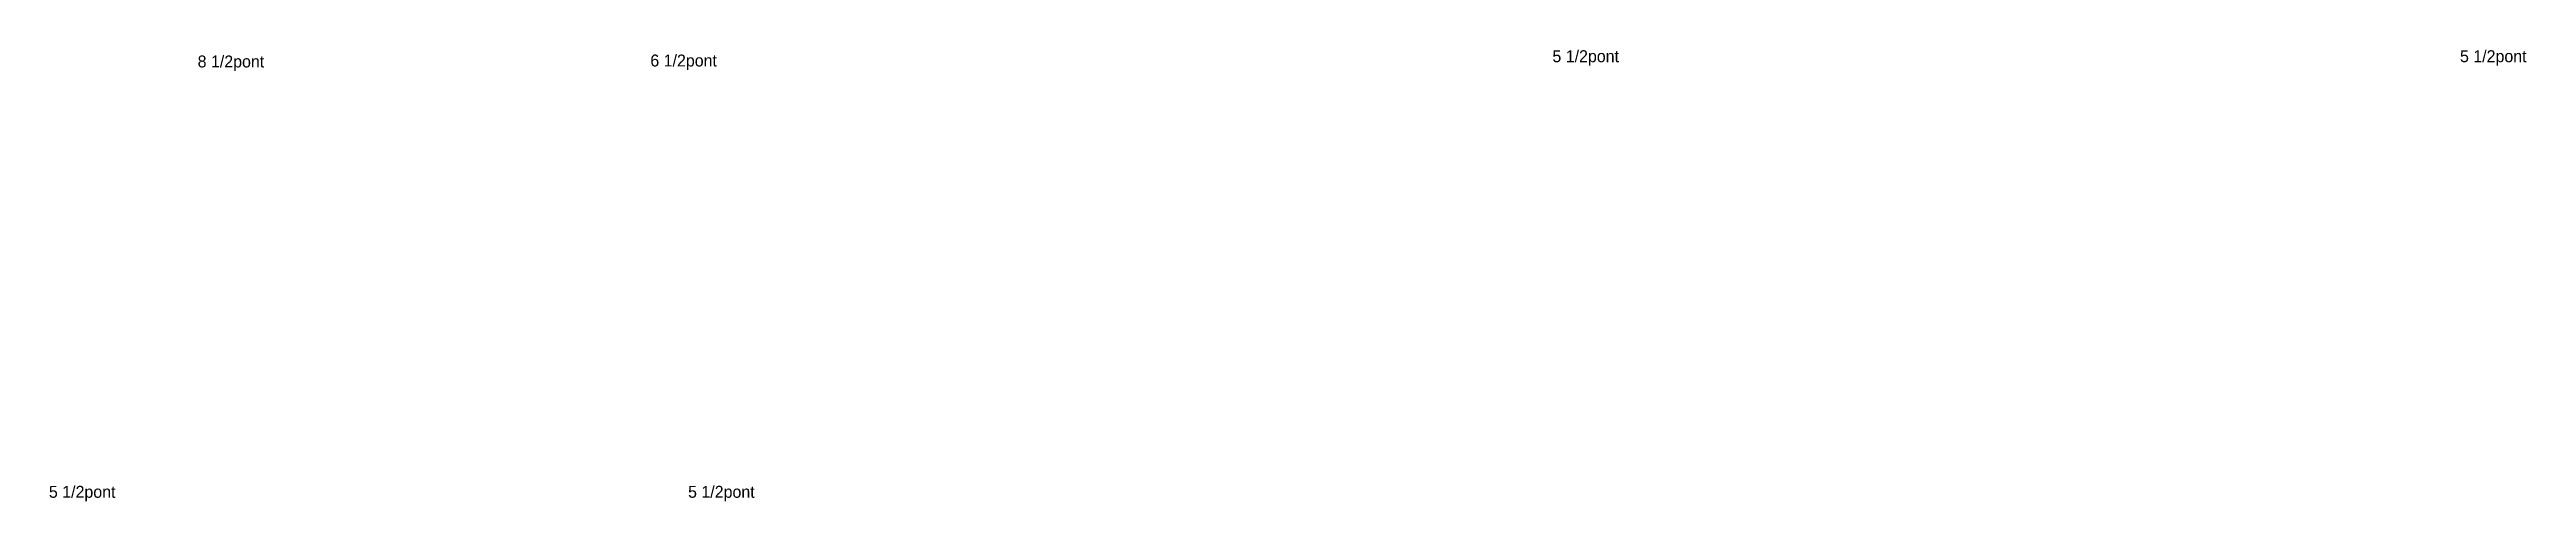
# Model space of a CAD drawing. Header units: metres. Extents: x 129239 to 134990, y 29881 to 30466.
# Drawn here: x 129239 to 130277, y 29994 to 30183 of the extents above.
import ezdxf

# ---------------------------------------------------------------- set-up
doc = ezdxf.new("R2010")
doc.units = ezdxf.units.M
doc.layers.add('NOMENCLATURA', color=7, linetype='Continuous')

msp = doc.modelspace()

# ---------------------------------------------------------------- texts
at = {"layer": 'NOMENCLATURA'}
for s, p in [('8 1/2pont', (129301.3, 30175.6)), ('6 1/2pont', (129490.9, 30176)), ('5 1/2pont', (129868.7, 30177.8)), ('5 1/2pont', (130248.8, 30177.8)), ('5 1/2pont', (129239, 29995.6)), ('5 1/2pont', (129506.7, 29995.6))]:
    msp.add_text(s, height=5, dxfattribs=at).set_placement(p)

doc.saveas('drawing.dxf')
